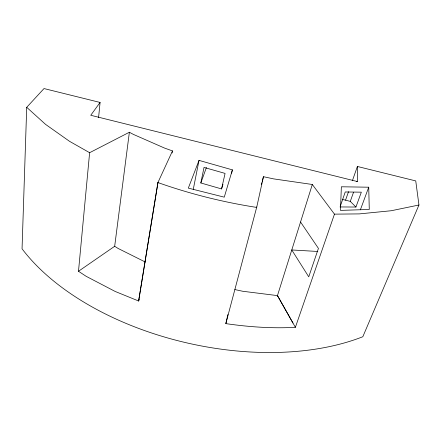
<?xml version="1.0" encoding="UTF-8"?>
<svg xmlns="http://www.w3.org/2000/svg" width="441" height="441" viewBox="0 0 441 441"><rect width="100%" height="100%" fill="white"/><g stroke="black" fill="none" stroke-linecap="round" stroke-linejoin="round"><path stroke-width="0.66" d="M357.386 166.466L357.359 181.538L90.747 115.277L100.079 102.444L44.006 88.564L26.714 107.323L22.05 248.801A220.45 125.498 12.8 0 0 362.822 336.737L418.95 205.01L415.747 180.92L357.386 166.466L352.387 180.705M139.185 299.571L138.617 300.999L115.162 291.451L86.133 276.303L78.498 271.265L89.622 152.702L129.373 132.25L133.309 134.362L164.614 148.104L172.492 150.916L172.139 152.944M98.591 117.482L100.079 102.444M78.498 271.265L114.671 246.293L129.373 132.25M138.617 300.999L157.922 182.557L172.492 150.916M138.678 300.85L157.983 182.425M193.257 189.41L199.023 160.381L232.396 169.868L231.619 173.214M200.826 182.971L204.018 167.404L225.075 173.407L221.564 188.93L200.826 182.971L206.41 167.525M418.95 205.01L391.239 210.737L359.288 213.902L334.465 214.139L312.316 184.487L273.541 178.87L263.453 176.692L256.673 207.413C223.113 202.204 189.928 193.908 157.922 182.557M334.465 214.139L295.387 327.327C272.18 328.606 248.818 326.957 225.831 323.622L227.936 314.444M261.353 184.647L261.877 182.657M262.23 181.334L263.453 176.692M225.831 323.622L256.789 206.879M232.396 169.868L224.265 197.16L188.324 188.12L199.023 160.381M221.564 188.93L222.981 184.355M277.257 296.258L312.316 184.487M340.254 206.322L345.253 191.967L361.344 192.171L355.931 207.038L340.033 206.945M345.562 200.115L348.522 191.703M355.931 207.038L350.286 201.377L353.5 192.364M360.374 209.817L368.731 187.205L341.362 186.786L340.458 210.396L369.271 209.458L368.731 187.205M356.593 181.35L357.359 181.356M292.978 323.06L277.461 295.608L242.704 291.258L234.849 289.577M317.796 251.469L291.777 249.964L308.739 276.821L318.43 248.393L300.547 222.005M342.37 199.398L350.286 201.377M145.287 262.02L118.155 248.47L114.671 246.293M89.622 152.702L69.535 141.318L45.572 124.384L26.714 107.323M277.466 295.591L295.387 327.327"/></g></svg>
